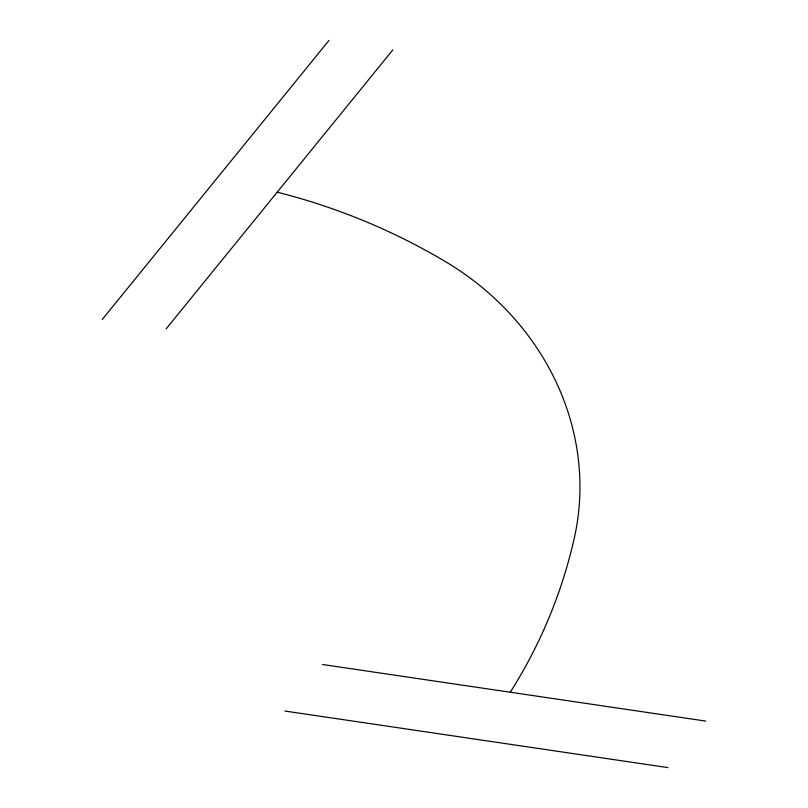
<?xml version="1.0" encoding="UTF-8"?>
<svg xmlns="http://www.w3.org/2000/svg" width="808" height="808" viewBox="0 0 808 808"><rect width="100%" height="100%" fill="white"/><g stroke="black" fill="none" stroke-linecap="round" stroke-linejoin="round"><path stroke-width="1.21" d="M102.273 319.453L328.997 40.4M166.135 328.876L392.86 49.833M322.564 664.509L705.727 721.09M284.78 711.02L667.943 767.6M510.262 692.224A578.548 530.159 18.5 0 0 574.296 538.017A274.356 251.409 18.5 0 0 445.491 261.651A578.548 530.159 18.5 0 0 277.195 192.183"/></g></svg>
